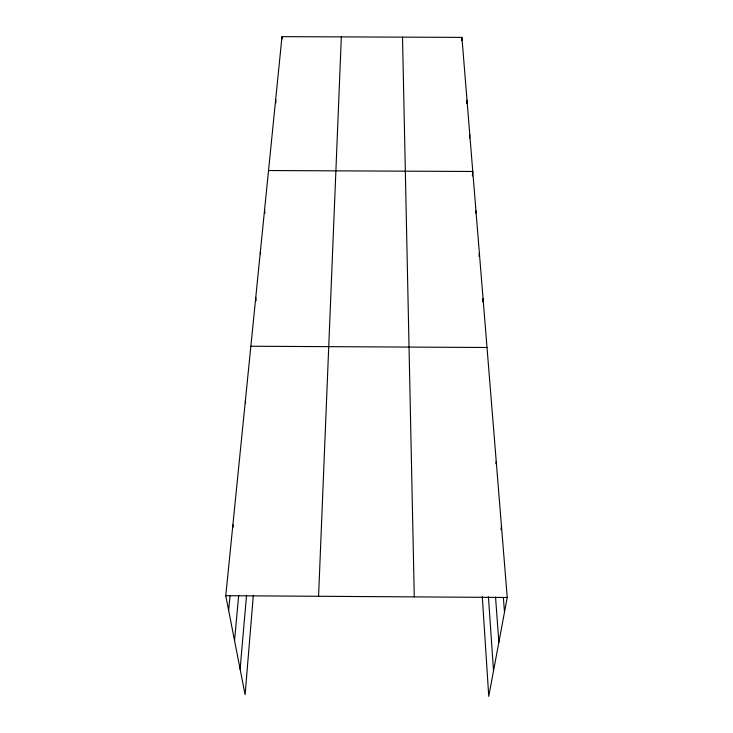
<?xml version="1.0" encoding="UTF-8"?>
<svg xmlns="http://www.w3.org/2000/svg" width="733" height="733" viewBox="0 0 733 733"><rect width="100%" height="100%" fill="white"/><g stroke="black" fill="none" stroke-linecap="round" stroke-linejoin="round"><path stroke-width="1.1" d="M318.58 596.286L341.34 36.888M461.689 40.709L461.918 37.383L281.994 36.65L225.764 595.691L245.106 694.701L253.343 595.269M466.738 103.545L467.003 100.183M469.514 138.042L469.789 134.661M240.112 669.147L246.554 595.205M472.373 175.984L472.776 171.476L268.525 170.532M234.533 640.578L238.683 595.508M475.744 213.12L475.955 210.866M228.632 610.397L230.07 595.663M479.034 256.477L479.373 253.105M482.68 301.877L483.047 298.523M495.929 463.659L496.241 461.543M500.951 529.693L501.491 526.395M461.918 37.383L507.236 597.477L488.755 696.35L482.296 596.717M250.851 346.242L487.014 347.497M225.764 595.691L507.236 597.477M232.892 524.773L233.268 526.972M245.372 400.759L245.656 402.93M255.771 297.36L256.138 300.713M260.334 252.024L260.563 254.269M264.576 209.858L264.888 213.23M503.342 597.404L504.496 612.165M275.69 99.358L275.947 102.721M495.545 597.138L498.861 642.3M488.425 596.744L493.529 670.832M281.994 36.65L282.15 38.867M402.518 37.136L414.282 596.891"/></g></svg>
